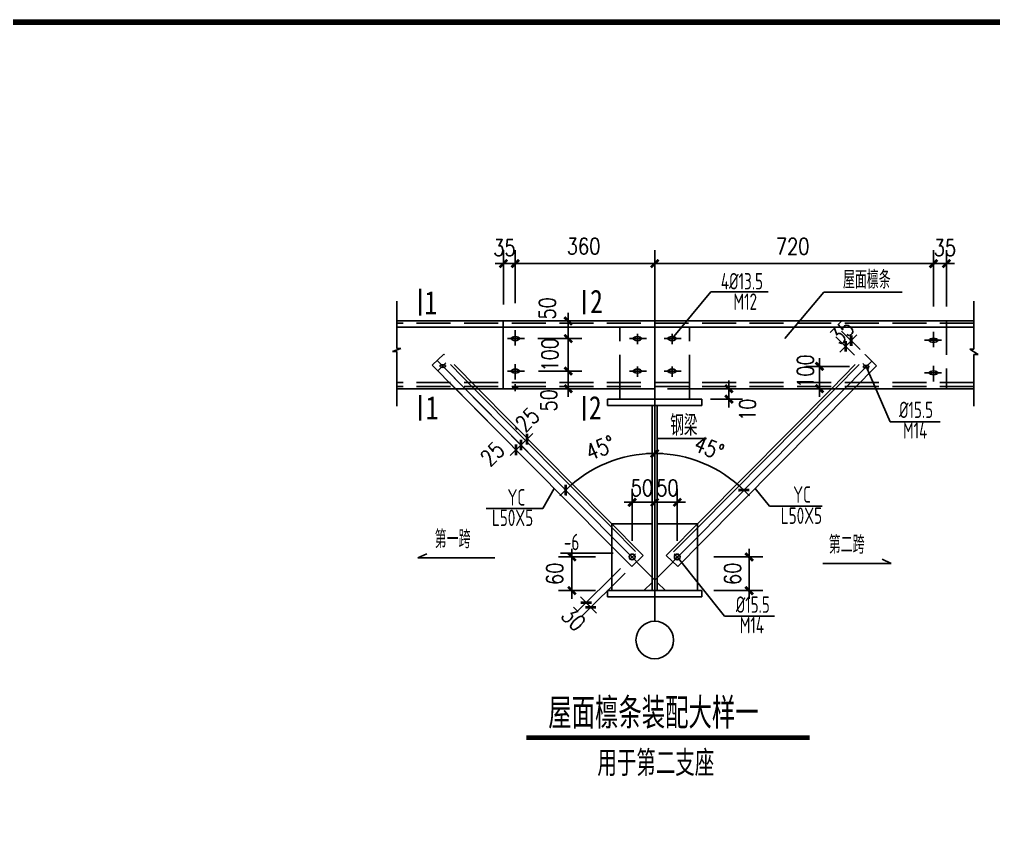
# Model space of a CAD drawing. Extents: x 2025205 to 2402328, y -557483 to 329036.
# Drawn here: x 2135452 to 2162324, y -392069 to -369908 of the extents above; entities that cross this region are included whole.
import ezdxf
from ezdxf.enums import TextEntityAlignment as Align

# ---------------------------------------------------------------- set-up
doc = ezdxf.new("R2010")
doc.units = 0
doc.header["$LTSCALE"] = 1500
doc.header["$MEASUREMENT"] = 0
doc.linetypes.add('DASH', pattern=[0.35, 0.25, -0.1])
doc.linetypes.add('DOTE', pattern=[2.42, 2, -0.2, 0.02, -0.2])
for name, color, linetype in [('10', 7, 'Continuous'), ('11', 3, 'Continuous'), ('DOTE', 252, 'DOTE'), ('PUB_DIM', 3, 'Continuous'), ('PUB_TEXT', 7, 'Continuous'), ('PUB_TITLE', 4, 'Continuous'), ('TK', 140, 'Continuous'), ('文字', 7, 'Continuous'), ('板', 4, 'Continuous')]:
    doc.layers.add(name, color=color, linetype=linetype)
doc.layers.add('轮廓线', color=3, linetype='Continuous', lineweight=9)
doc.styles.add('-宋体', font='', dxfattribs={"width": 0.8})
doc.styles.add('DIM_FONT', font='SIMPLEX.shx', dxfattribs={"width": 0.8})
doc.styles.add('ROMANC', font='romanc.shx', dxfattribs={"width": 0.8, "bigfont": 'hztxt.shx'})
doc.styles.get("Standard").update_dxf_attribs({"font": 'TSSDENG', "width": 0.7, "bigfont": 'TSSDCHN'})
doc.styles.add('TSSD_REIN', font='TSSDENG', dxfattribs={"width": 0.8, "bigfont": 'TSSDCHN'})
doc.styles.get('-宋体').set_extended_font_data('SimSun')
doc.dimstyles.new('DIMN150', dxfattribs={"dimscale": 1.5, "dimtxt": 300, "dimasz": 1, "dimexe": 250, "dimexo": 300, "dimgap": 150, "dimtad": 1, "dimdec": 0, "dimzin": 0, "dimdsep": 46, "dimtxsty": 'DIM_FONT', "dimblk": '_DIMX', "dimblk1": '_DIMX', "dimblk2": '_DIMX', "dimcen": 2.5, "dimclrt": 7, "dimadec": 0, "dimazin": 0, "dimtfac": 1, "dimtdec": 0, "dimtix": 1, "dimtmove": 2, "dimatfit": 3, "dimldrblk": '_DIMX', "dimfxl": 1, "dimtolj": 1, "dimtzin": 0, "dimarcsym": 0})

# ---------------------------------------------------------------- blocks, each defined once
blk = doc.blocks.new('_DIMX')
blk.add_line((-150, 0), (150, 0))
at = {"const_width": 50}
blk.add_lwpolyline([(-70, -70), (70, 70)], dxfattribs=at)
blk = doc.blocks.new('*D189')
at = {"layer": 'Defpoints', "color": 0, "transparency": 16777216}
for p in [(2148801, -376645), (2148801, -378228), (2149131, -378190)]:
    blk.add_point(p, dxfattribs=at)
at = {"layer": 'PUB_DIM', "color": 0, "lineweight": -2, "transparency": 16777216}
for p, q in [((2148801, -377778), (2148801, -376270)), ((2149131, -377740), (2149131, -376270)), ((2148799, -376645), (2148798, -376645)), ((2149131, -376645), (2148801, -376645)), ((2149133, -376645), (2149134, -376645))]:
    blk.add_line(p, q, dxfattribs=at)
at = {"layer": 'PUB_DIM', "color": 0, "lineweight": -2, "transparency": 16777216, "xscale": 1.5, "yscale": 1.5, "zscale": 1.5}
blk.add_blockref('_DIMX', (2148801, -376645), dxfattribs=at)
at = {"layer": 'PUB_DIM', "color": 0, "lineweight": -2, "transparency": 16777216, "xscale": 1.5, "yscale": 1.5, "zscale": 1.5, "rotation": 180}
blk.add_blockref('_DIMX', (2149131, -376645), dxfattribs=at)
at = {"layer": 'PUB_DIM', "color": 7, "transparency": 16777216, "insert": (2148832, -376209), "char_height": 450, "attachment_point": 5, "style": 'DIM_FONT'}
blk.add_mtext('\\A1;35', dxfattribs=at)
blk = doc.blocks.new('*D190')
at = {"layer": 'Defpoints', "color": 0, "transparency": 16777216}
for p in [(2161023, -376645), (2160669, -378238), (2161023, -378276)]:
    blk.add_point(p, dxfattribs=at)
at = {"layer": 'PUB_DIM', "color": 0, "lineweight": -2, "transparency": 16777216}
for p, q in [((2160669, -377788), (2160669, -376270)), ((2161023, -377826), (2161023, -376270)), ((2160668, -376645), (2160666, -376645)), ((2160669, -376645), (2161023, -376645)), ((2161024, -376645), (2161026, -376645))]:
    blk.add_line(p, q, dxfattribs=at)
at = {"layer": 'PUB_DIM', "color": 0, "lineweight": -2, "transparency": 16777216, "xscale": 1.5, "yscale": 1.5, "zscale": 1.5}
blk.add_blockref('_DIMX', (2160669, -376645), dxfattribs=at)
at = {"layer": 'PUB_DIM', "color": 0, "lineweight": -2, "transparency": 16777216, "xscale": 1.5, "yscale": 1.5, "zscale": 1.5, "rotation": 180}
blk.add_blockref('_DIMX', (2161023, -376645), dxfattribs=at)
at = {"layer": 'PUB_DIM', "color": 7, "transparency": 16777216, "insert": (2160984, -376209), "char_height": 450, "attachment_point": 5, "style": 'DIM_FONT'}
blk.add_mtext('\\A1;35', dxfattribs=at)
blk = doc.blocks.new('*D191')
at = {"layer": 'Defpoints', "color": 0, "transparency": 16777216}
for p in [(2149338, -378228), (2149300, -378714), (2150591, -378714)]:
    blk.add_point(p, dxfattribs=at)
at = {"layer": 'PUB_DIM', "color": 0, "lineweight": -2, "transparency": 16777216}
for p, q in [((2149788, -378228), (2150966, -378228)), ((2150591, -378229), (2150591, -378712)), ((2149750, -378714), (2150966, -378714))]:
    blk.add_line(p, q, dxfattribs=at)
at = {"layer": 'PUB_DIM', "color": 0, "lineweight": -2, "transparency": 16777216, "xscale": 1.5, "yscale": 1.5, "zscale": 1.5}
for p, rotation in [((2150591, -378228), 90), ((2150591, -378714), 270)]:
    blk.add_blockref('_DIMX', p, dxfattribs=dict(at, rotation=rotation))
at = {"layer": 'PUB_DIM', "color": 7, "transparency": 16777216, "insert": (2150017, -377880), "char_height": 450, "attachment_point": 5, "rotation": 90, "style": 'DIM_FONT'}
blk.add_mtext('\\A1;50', dxfattribs=at)
blk = doc.blocks.new('*D192')
at = {"layer": 'Defpoints', "color": 0, "transparency": 16777216}
for p in [(2154064, -380098), (2154064, -380387), (2155026, -380387)]:
    blk.add_point(p, dxfattribs=at)
at = {"layer": 'PUB_DIM', "color": 0, "lineweight": -2, "transparency": 16777216}
for p, q in [((2154514, -380098), (2155401, -380098)), ((2155026, -380096), (2155026, -380095)), ((2155026, -380098), (2155026, -380387)), ((2154514, -380387), (2155401, -380387)), ((2155026, -380389), (2155026, -380390))]:
    blk.add_line(p, q, dxfattribs=at)
at = {"layer": 'PUB_DIM', "color": 0, "lineweight": -2, "transparency": 16777216, "xscale": 1.5, "yscale": 1.5, "zscale": 1.5}
for p, rotation in [((2155026, -380098), 270), ((2155026, -380387), 90)]:
    blk.add_blockref('_DIMX', p, dxfattribs=dict(at, rotation=rotation))
at = {"layer": 'PUB_DIM', "color": 7, "transparency": 16777216, "insert": (2155537, -380680), "char_height": 450, "attachment_point": 5, "rotation": 90, "style": 'DIM_FONT'}
blk.add_mtext('\\A1;10', dxfattribs=at)
blk = doc.blocks.new('*D193')
at = {"layer": 'Defpoints', "color": 0, "transparency": 16777216}
for p in [(2147130, -379474), (2149451, -381489), (2149451, -381489)]:
    blk.add_point(p, dxfattribs=at)
at = {"layer": 'PUB_DIM', "color": 0, "lineweight": -2, "transparency": 16777216}
for p, q in [((2147446, -379793), (2149551, -381918)), ((2149134, -381169), (2149187, -381223)), ((2149287, -381652), (2149451, -381489)), ((2149452, -381488), (2149453, -381487)), ((2149286, -381653), (2149285, -381654))]:
    blk.add_line(p, q, dxfattribs=at)
at = {"layer": 'PUB_DIM', "color": 0, "lineweight": -2, "transparency": 16777216, "xscale": 1.5, "yscale": 1.5, "zscale": 1.5}
for p, rotation in [((2149451, -381489), 224.723811660847), ((2149287, -381652), 44.72381166084696)]:
    blk.add_blockref('_DIMX', p, dxfattribs=dict(at, rotation=rotation))
at = {"layer": 'PUB_DIM', "color": 7, "transparency": 16777216, "insert": (2149464, -380952), "char_height": 450, "attachment_point": 5, "rotation": 44.7238, "style": 'DIM_FONT'}
blk.add_mtext('\\A1;25', dxfattribs=at)
blk = doc.blocks.new('*D194')
at = {"layer": 'Defpoints', "color": 0, "transparency": 16777216}
for p in [(2146995, -379607), (2147130, -379474), (2149287, -381652)]:
    blk.add_point(p, dxfattribs=at)
at = {"layer": 'PUB_DIM', "color": 0, "lineweight": -2, "transparency": 16777216}
for p, q in [((2147312, -379927), (2149416, -382051)), ((2147446, -379793), (2149551, -381918)), ((2149151, -381786), (2149150, -381787)), ((2149152, -381785), (2149287, -381652)), ((2149288, -381650), (2149289, -381649))]:
    blk.add_line(p, q, dxfattribs=at)
at = {"layer": 'PUB_DIM', "color": 0, "lineweight": -2, "transparency": 16777216, "xscale": 1.5, "yscale": 1.5, "zscale": 1.5}
for p, rotation in [((2149152, -381785), 44.72381172504929), ((2149287, -381652), 224.7238117250493)]:
    blk.add_blockref('_DIMX', p, dxfattribs=dict(at, rotation=rotation))
at = {"layer": 'PUB_DIM', "color": 7, "transparency": 16777216, "insert": (2148497, -381896), "char_height": 450, "attachment_point": 5, "rotation": 44.7238, "style": 'DIM_FONT'}
blk.add_mtext('\\A1;25', dxfattribs=at)
blk = doc.blocks.new('*D195')
at = {"layer": 'Defpoints', "color": 0, "transparency": 16777216}
for p in [(2150591, -378714), (2150591, -378714), (2149319, -379612)]:
    blk.add_point(p, dxfattribs=at)
at = {"layer": 'PUB_DIM', "color": 0, "lineweight": -2, "transparency": 16777216}
for p, q in [((2150141, -378714), (2150216, -378714)), ((2150591, -379610), (2150591, -378715)), ((2149769, -379612), (2150966, -379612))]:
    blk.add_line(p, q, dxfattribs=at)
at = {"layer": 'PUB_DIM', "color": 0, "lineweight": -2, "transparency": 16777216, "xscale": 1.5, "yscale": 1.5, "zscale": 1.5}
for p, rotation in [((2150591, -378714), 90), ((2150591, -379612), 270)]:
    blk.add_blockref('_DIMX', p, dxfattribs=dict(at, rotation=rotation))
at = {"layer": 'PUB_DIM', "color": 7, "transparency": 16777216, "insert": (2150084, -379163), "char_height": 450, "attachment_point": 5, "rotation": 90, "style": 'DIM_FONT'}
blk.add_mtext('\\A1;100', dxfattribs=at)
blk = doc.blocks.new('*D196')
at = {"layer": 'Defpoints', "color": 0, "transparency": 16777216}
for p in [(2149319, -379612), (2150591, -379612), (2149319, -380098)]:
    blk.add_point(p, dxfattribs=at)
at = {"layer": 'PUB_DIM', "color": 0, "lineweight": -2, "transparency": 16777216}
for p, q in [((2149769, -379612), (2150966, -379612)), ((2150591, -380096), (2150591, -379613)), ((2149769, -380098), (2150966, -380098))]:
    blk.add_line(p, q, dxfattribs=at)
at = {"layer": 'PUB_DIM', "color": 0, "lineweight": -2, "transparency": 16777216, "xscale": 1.5, "yscale": 1.5, "zscale": 1.5}
for p, rotation in [((2150591, -379612), 90), ((2150591, -380098), 270)]:
    blk.add_blockref('_DIMX', p, dxfattribs=dict(at, rotation=rotation))
at = {"layer": 'PUB_DIM', "color": 7, "transparency": 16777216, "insert": (2150056, -380418), "char_height": 450, "attachment_point": 5, "rotation": 90, "style": 'DIM_FONT'}
blk.add_mtext('\\A1;50', dxfattribs=at)
blk = doc.blocks.new('*D219')
at = {"layer": 'Defpoints', "color": 0, "transparency": 16777216}
for p in [(2152355, -384741), (2152483, -384870), (2151212, -386129)]:
    blk.add_point(p, dxfattribs=at)
at = {"layer": 'PUB_DIM', "color": 0, "lineweight": -2, "transparency": 16777216}
for p, q in [((2152036, -385058), (2150818, -386264)), ((2152163, -385187), (2150946, -386393)), ((2151083, -385999), (2151082, -385998)), ((2151085, -386000), (2151212, -386129)), ((2151213, -386130), (2151214, -386131))]:
    blk.add_line(p, q, dxfattribs=at)
at = {"layer": 'PUB_DIM', "color": 0, "lineweight": -2, "transparency": 16777216, "xscale": 1.5, "yscale": 1.5, "zscale": 1.5}
for p, rotation in [((2151085, -386000), 314.723811725459), ((2151212, -386129), 134.723811725459)]:
    blk.add_blockref('_DIMX', p, dxfattribs=dict(at, rotation=rotation))
at = {"layer": 'PUB_DIM', "color": 7, "transparency": 16777216, "insert": (2150736, -386452), "char_height": 450, "attachment_point": 5, "rotation": 314.7238, "style": 'DIM_FONT'}
blk.add_mtext('\\A1;30', dxfattribs=at)
blk = doc.blocks.new('*D220')
at = {"layer": 'Defpoints', "color": 0, "transparency": 16777216}
for p in [(2152977, -383233), (2152355, -384741), (2152977, -384741)]:
    blk.add_point(p, dxfattribs=at)
at = {"layer": 'PUB_DIM', "color": 0, "lineweight": -2, "transparency": 16777216}
for p, q in [((2152355, -384291), (2152355, -382858)), ((2152977, -384291), (2152977, -382858)), ((2152357, -383233), (2152976, -383233))]:
    blk.add_line(p, q, dxfattribs=at)
at = {"layer": 'PUB_DIM', "color": 0, "lineweight": -2, "transparency": 16777216, "xscale": 1.5, "yscale": 1.5, "zscale": 1.5, "rotation": 180}
blk.add_blockref('_DIMX', (2152355, -383233), dxfattribs=at)
at = {"layer": 'PUB_DIM', "color": 0, "lineweight": -2, "transparency": 16777216, "xscale": 1.5, "yscale": 1.5, "zscale": 1.5}
blk.add_blockref('_DIMX', (2152977, -383233), dxfattribs=at)
at = {"layer": 'PUB_DIM', "color": 7, "transparency": 16777216, "insert": (2152626, -382835), "char_height": 450, "attachment_point": 5, "style": 'DIM_FONT'}
blk.add_mtext('\\A1;50', dxfattribs=at)
blk = doc.blocks.new('*D221')
at = {"layer": 'Defpoints', "color": 0, "transparency": 16777216}
for p in [(2153600, -383233), (2152977, -384741), (2153600, -384741)]:
    blk.add_point(p, dxfattribs=at)
at = {"layer": 'PUB_DIM', "color": 0, "lineweight": -2, "transparency": 16777216}
for p, q in [((2152977, -384291), (2152977, -382858)), ((2153600, -384291), (2153600, -382858)), ((2152979, -383233), (2153598, -383233))]:
    blk.add_line(p, q, dxfattribs=at)
at = {"layer": 'PUB_DIM', "color": 0, "lineweight": -2, "transparency": 16777216, "xscale": 1.5, "yscale": 1.5, "zscale": 1.5, "rotation": 180}
blk.add_blockref('_DIMX', (2152977, -383233), dxfattribs=at)
at = {"layer": 'PUB_DIM', "color": 0, "lineweight": -2, "transparency": 16777216, "xscale": 1.5, "yscale": 1.5, "zscale": 1.5}
blk.add_blockref('_DIMX', (2153600, -383233), dxfattribs=at)
at = {"layer": 'PUB_DIM', "color": 7, "transparency": 16777216, "insert": (2153327, -382835), "char_height": 450, "attachment_point": 5, "style": 'DIM_FONT'}
blk.add_mtext('\\A1;50', dxfattribs=at)
blk = doc.blocks.new('*D197')
at = {"layer": 'Defpoints', "color": 0, "transparency": 16777216}
for p in [(2150694, -384741), (2151795, -384741), (2151795, -385670)]:
    blk.add_point(p, dxfattribs=at)
at = {"layer": 'PUB_DIM', "color": 0, "lineweight": -2, "transparency": 16777216}
for p, q in [((2151345, -384741), (2150319, -384741)), ((2150694, -385669), (2150694, -384743)), ((2151345, -385670), (2150319, -385670))]:
    blk.add_line(p, q, dxfattribs=at)
at = {"layer": 'PUB_DIM', "color": 0, "lineweight": -2, "transparency": 16777216, "xscale": 1.5, "yscale": 1.5, "zscale": 1.5}
for p, rotation in [((2150694, -384741), 90), ((2150694, -385670), 270)]:
    blk.add_blockref('_DIMX', p, dxfattribs=dict(at, rotation=rotation))
at = {"layer": 'PUB_DIM', "color": 7, "transparency": 16777216, "insert": (2150219, -385206), "char_height": 450, "attachment_point": 5, "rotation": 90, "style": 'DIM_FONT'}
blk.add_mtext('\\A1;60', dxfattribs=at)
blk = doc.blocks.new('*D198')
at = {"layer": 'Defpoints', "color": 0, "transparency": 16777216}
for p in [(2154160, -384741), (2155584, -384741), (2154160, -385670)]:
    blk.add_point(p, dxfattribs=at)
at = {"layer": 'PUB_DIM', "color": 0, "lineweight": -2, "transparency": 16777216}
for p, q in [((2154610, -384741), (2155959, -384741)), ((2155584, -385669), (2155584, -384743)), ((2154610, -385670), (2155959, -385670))]:
    blk.add_line(p, q, dxfattribs=at)
at = {"layer": 'PUB_DIM', "color": 0, "lineweight": -2, "transparency": 16777216, "xscale": 1.5, "yscale": 1.5, "zscale": 1.5}
for p, rotation in [((2155584, -384741), 90), ((2155584, -385670), 270)]:
    blk.add_blockref('_DIMX', p, dxfattribs=dict(at, rotation=rotation))
at = {"layer": 'PUB_DIM', "color": 7, "transparency": 16777216, "insert": (2155125, -385206), "char_height": 450, "attachment_point": 5, "rotation": 90, "style": 'DIM_FONT'}
blk.add_mtext('\\A1;60', dxfattribs=at)
blk = doc.blocks.new('*D222')
at = {"layer": 'Defpoints', "color": 0, "transparency": 16777216}
for p in [(2158397, -378773), (2158964, -379334), (2158810, -379489)]:
    blk.add_point(p, dxfattribs=at)
at = {"layer": 'PUB_DIM', "color": 0, "lineweight": -2, "transparency": 16777216}
for p, q in [((2158644, -379017), (2158130, -378509)), ((2158491, -379172), (2157977, -378663)), ((2158244, -378927), (2158397, -378773)), ((2158398, -378772), (2158399, -378770)), ((2158243, -378928), (2158241, -378929))]:
    blk.add_line(p, q, dxfattribs=at)
at = {"layer": 'PUB_DIM', "color": 0, "lineweight": -2, "transparency": 16777216, "xscale": 1.5, "yscale": 1.5, "zscale": 1.5}
for p, rotation in [((2158397, -378773), 225.276188274587), ((2158244, -378927), 45.27618827458701)]:
    blk.add_blockref('_DIMX', p, dxfattribs=dict(at, rotation=rotation))
at = {"layer": 'PUB_DIM', "color": 7, "transparency": 16777216, "insert": (2158144, -378539), "char_height": 450, "attachment_point": 5, "rotation": 45.2762, "style": 'DIM_FONT'}
blk.add_mtext('\\A1;35', dxfattribs=at)
blk = doc.blocks.new('轴线号A')
at = {"layer": 'PUB_DIM'}
blk.add_circle((0, -400), 400, dxfattribs=at)
at = {"layer": 'PUB_TEXT', "style": 'ROMANC', "width": 0.888889}
blk.add_attdef('A', text='', height=450, dxfattribs=at).set_placement((-178, -618), (184, -618), align=Align.FIT)
blk = doc.blocks.new('*D199')
at = {"layer": 'Defpoints', "color": 0, "transparency": 16777216}
for p in [(2152977, -377535), (2146976, -379319), (2152079, -382002), (2152977, -385378), (2152977, -386515)]:
    blk.add_point(p, dxfattribs=at)
at = {"layer": 'PUB_DIM', "color": 0, "lineweight": -2, "transparency": 16777216}
blk.add_arc((2152977, -385378), 3493, 90.0246, 134.6992, dxfattribs=at)
at = {"layer": 'PUB_DIM', "color": 0, "lineweight": -2, "transparency": 16777216, "xscale": 1.5, "yscale": 1.5, "zscale": 1.5}
for p, rotation in [((2152977, -381885), 0.01230071738958854), ((2150519, -382896), 224.7115110076119)]:
    blk.add_blockref('_DIMX', p, dxfattribs=dict(at, rotation=rotation))
at = {"layer": 'PUB_DIM', "color": 7, "transparency": 16777216, "insert": (2151477, -381731), "char_height": 450, "attachment_point": 5, "rotation": 22.3619, "style": 'DIM_FONT'}
blk.add_mtext('\\A1;45°', dxfattribs=at)
blk = doc.blocks.new('*D200')
at = {"layer": 'Defpoints', "color": 0, "transparency": 16777216}
for p in [(2158802, -379480), (2157523, -380098), (2158426, -380098)]:
    blk.add_point(p, dxfattribs=at)
at = {"layer": 'PUB_DIM', "color": 0, "lineweight": -2, "transparency": 16777216}
for p, q in [((2158352, -379480), (2157148, -379480)), ((2157523, -379482), (2157523, -380096)), ((2157976, -380098), (2157148, -380098))]:
    blk.add_line(p, q, dxfattribs=at)
at = {"layer": 'PUB_DIM', "color": 0, "lineweight": -2, "transparency": 16777216, "xscale": 1.5, "yscale": 1.5, "zscale": 1.5}
for p, rotation in [((2157523, -379480), 90), ((2157523, -380098), 270)]:
    blk.add_blockref('_DIMX', p, dxfattribs=dict(at, rotation=rotation))
at = {"layer": 'PUB_DIM', "color": 7, "transparency": 16777216, "insert": (2157134, -379612), "char_height": 450, "attachment_point": 5, "rotation": 90, "style": 'DIM_FONT'}
blk.add_mtext('\\A1;100', dxfattribs=at)
blk = doc.blocks.new('*D201')
at = {"layer": 'Defpoints', "color": 0, "transparency": 16777216}
for p in [(2152977, -377535), (2158964, -379334), (2154714, -382347), (2152977, -385378), (2152977, -386515)]:
    blk.add_point(p, dxfattribs=at)
at = {"layer": 'PUB_DIM', "color": 0, "lineweight": -2, "transparency": 16777216}
blk.add_arc((2152977, -385378), 3493, 45.3008, 89.9754, dxfattribs=at)
at = {"layer": 'PUB_DIM', "color": 0, "lineweight": -2, "transparency": 16777216, "xscale": 1.5, "yscale": 1.5, "zscale": 1.5}
for p, rotation in [((2152977, -381885), 179.9876992826115), ((2155436, -382896), 315.2884889923912)]:
    blk.add_blockref('_DIMX', p, dxfattribs=dict(at, rotation=rotation))
at = {"layer": 'PUB_DIM', "color": 7, "transparency": 16777216, "insert": (2154478, -381731), "char_height": 450, "attachment_point": 5, "rotation": 337.6381, "style": 'DIM_FONT'}
blk.add_mtext('\\A1;45°', dxfattribs=at)
blk = doc.blocks.new('*D202')
at = {"layer": 'Defpoints', "color": 0, "transparency": 16777216}
for p in [(2160669, -376645), (2152977, -378190), (2160669, -378276)]:
    blk.add_point(p, dxfattribs=at)
at = {"layer": 'PUB_DIM', "color": 0, "lineweight": -2, "transparency": 16777216}
for p, q in [((2152977, -377740), (2152977, -376270)), ((2160669, -377826), (2160669, -376270)), ((2152979, -376645), (2160668, -376645))]:
    blk.add_line(p, q, dxfattribs=at)
at = {"layer": 'PUB_DIM', "color": 0, "lineweight": -2, "transparency": 16777216, "xscale": 1.5, "yscale": 1.5, "zscale": 1.5, "rotation": 180}
blk.add_blockref('_DIMX', (2152977, -376645), dxfattribs=at)
at = {"layer": 'PUB_DIM', "color": 0, "lineweight": -2, "transparency": 16777216, "xscale": 1.5, "yscale": 1.5, "zscale": 1.5}
blk.add_blockref('_DIMX', (2160669, -376645), dxfattribs=at)
at = {"layer": 'PUB_DIM', "color": 7, "transparency": 16777216, "insert": (2156783, -376169), "char_height": 450, "attachment_point": 5, "style": 'DIM_FONT'}
blk.add_mtext('\\A1;720', dxfattribs=at)
blk = doc.blocks.new('*D203')
at = {"layer": 'Defpoints', "color": 0, "transparency": 16777216}
for p in [(2152977, -376645), (2149131, -378190), (2152977, -378228)]:
    blk.add_point(p, dxfattribs=at)
at = {"layer": 'PUB_DIM', "color": 0, "lineweight": -2, "transparency": 16777216}
for p, q in [((2149131, -377740), (2149131, -376270)), ((2152977, -377778), (2152977, -376270)), ((2149133, -376645), (2152976, -376645))]:
    blk.add_line(p, q, dxfattribs=at)
at = {"layer": 'PUB_DIM', "color": 0, "lineweight": -2, "transparency": 16777216, "xscale": 1.5, "yscale": 1.5, "zscale": 1.5, "rotation": 180}
blk.add_blockref('_DIMX', (2149131, -376645), dxfattribs=at)
at = {"layer": 'PUB_DIM', "color": 0, "lineweight": -2, "transparency": 16777216, "xscale": 1.5, "yscale": 1.5, "zscale": 1.5}
blk.add_blockref('_DIMX', (2152977, -376645), dxfattribs=at)
at = {"layer": 'PUB_DIM', "color": 7, "transparency": 16777216, "insert": (2151015, -376164), "char_height": 450, "attachment_point": 5, "style": 'DIM_FONT'}
blk.add_mtext('\\A1;360', dxfattribs=at)

msp = doc.modelspace()

# ---------------------------------------------------------------- hatches: boundary and pattern name
at = {"layer": '板', "lineweight": -3}
h = msp.add_hatch(color=256, dxfattribs=at)
h.paths.add_polyline_path([(2149131.5, -380032.5), (2149066.7, -380032.5), (2149066.7, -380097.7), (2149131.5, -380097.7)])
h.paths.add_polyline_path([(2149196.2, -380032.5), (2149131.5, -380032.5), (2149131.5, -380097.7), (2149196.2, -380097.7)])

# ---------------------------------------------------------------- linework, layer by layer
at = {"color": 3}
for p, q in [((2146437.6, -384769.2, -0.9), (2146687, -384649.7, -0.9)), ((2148570.1, -384769.2, -0.9), (2146437.6, -384769.2, -0.9)), ((2159501.5, -384921, -0.9), (2159252.2, -384801.6, -0.9)), ((2157617.9, -384921, -0.9), (2159501.5, -384921, -0.9))]:
    msp.add_line(p, q, dxfattribs=at)
at = {"layer": '11', "color": 7}
for points, const_width in [([(2149432.8, -389725.5), (2157250.9, -389725.5)], 129.5), ([(2149432.8, -389919.7), (2157250.9, -389919.7)], 0.647)]:
    msp.add_lwpolyline(points, dxfattribs=dict(at, const_width=const_width))
at = {"layer": 'DOTE', "linetype": 'DOTE', "ltscale": 20}
for p, q in [((2152977.5, -377534.8), (2152977.5, -386515.1)), ((2152977.5, -385378), (2146976.5, -379318.9)), ((2152977.5, -385378), (2158963.5, -379333.9))]:
    msp.add_line(p, q, dxfattribs=at)
at = {"layer": 'PUB_DIM', "const_width": 65.7}
for points in [[(2146506.4, -377339.9), (2146506.4, -378081.9)], [(2151028.6, -377369.7), (2151028.6, -378044.8)], [(2146506.4, -380274.4), (2146506.4, -380979.4)], [(2151028.6, -380296.9), (2151028.6, -380979.4)]]:
    msp.add_lwpolyline(points, dxfattribs=at)
at = {"layer": 'PUB_TITLE', "linetype": 'ByBlock', "const_width": 150}
msp.add_lwpolyline([(2070377.2, -429982.7), (2176577.2, -429982.7), (2176577.2, -369982.7), (2070377.2, -369982.7)], close=True, dxfattribs=at)
at = {"layer": 'TK', "lineweight": -3, "ltscale": 3}
for p, q in [((2154528.5, -377425.6), (2153456, -378712.3)), ((2154528.5, -377425.6), (2156104.8, -377425.6)), ((2157642.6, -377429.6), (2156570.1, -378716.3)), ((2157642.6, -377429.6), (2159799.4, -377429.6)), ((2145858.8, -377684.5), (2145858.8, -378984.4)), ((2161784.1, -377684.5), (2161784.1, -379007.8)), ((2149131.5, -378903.4), (2149131.5, -378478.1)), ((2152498.3, -378587.2), (2152498.3, -378870.8)), ((2153456.6, -378587.2), (2153456.6, -378870.8)), ((2160669.4, -378951.5), (2160669.4, -378526.2)), ((2149131.5, -378713.7), (2148915.8, -378713.7)), ((2149131.5, -378713.7), (2149384.3, -378713.7)), ((2152498.3, -378713.7), (2152282.6, -378713.7)), ((2152498.3, -378713.7), (2152751.2, -378713.7)), ((2153456.6, -378713.7), (2153240.9, -378713.7)), ((2153456.6, -378713.7), (2153709.5, -378713.7)), ((2160669.4, -378761.8), (2160416.6, -378761.8)), ((2160669.4, -378761.8), (2160885.1, -378761.8)), ((2145972.6, -378984.4), (2145744.9, -379074.5)), ((2145744.9, -379074.5), (2145858.8, -379074.5)), ((2145972.6, -378984.4), (2145858.8, -378984.4)), ((2145858.8, -379074.5), (2145858.8, -380578.4)), ((2161670.3, -379007.8), (2161898, -379150)), ((2161670.3, -379007.8), (2161784.1, -379007.8)), ((2161898, -379150), (2161784.1, -379150)), ((2161784.1, -379150), (2161784.1, -380578.4)), ((2146995, -379606.9), (2147217.2, -379386.9)), ((2147129.7, -379473.5), (2147065.9, -379409.1)), ((2149131.5, -379421.8), (2149131.5, -379847.1)), ((2158881.5, -379559.1), (2158722.8, -379401.9)), ((2158810.3, -379488.6), (2158874.1, -379424.2)), ((2147129.7, -379473.5), (2147193.5, -379538)), ((2149131.5, -379611.5), (2148915.8, -379611.5)), ((2149131.5, -379611.5), (2149384.3, -379611.5)), ((2152498.3, -379611.5), (2152282.6, -379611.5)), ((2152498.3, -379611.5), (2152751.2, -379611.5)), ((2153456.6, -379611.5), (2153240.9, -379611.5)), ((2153456.6, -379485.1), (2153456.6, -379768.6)), ((2153456.6, -379611.5), (2153709.5, -379611.5)), ((2158810.3, -379488.6), (2158746.5, -379553)), ((2158810.3, -379488.6), (2159477, -381007.1)), ((2160669.4, -379659.7), (2160416.6, -379659.7)), ((2160669.4, -379469.9), (2160669.4, -379895.3)), ((2160669.4, -379659.7), (2160885.1, -379659.7)), ((2159477, -381007.1), (2160854.7, -381007.1)), ((2153040.3, -381474.8), (2154401.7, -381474.8)), ((2149887, -383407), (2150206.6, -382849.6)), ((2156148.1, -383339.1), (2155748.3, -382849.6)), ((2148328.9, -383407), (2149887, -383407)), ((2157595.5, -383339.1), (2156148.1, -383339.1)), ((2151827, -384633.5), (2150379.3, -384633.5)), ((2152284.1, -384811.7), (2152442.8, -384654.5)), ((2152355.3, -384741.2), (2152291.5, -384676.8)), ((2152355.3, -384741.2), (2152419.1, -384805.7)), ((2153670.8, -384811.7), (2153512.1, -384654.5)), ((2153599.6, -384741.2), (2153535.8, -384805.7)), ((2153599.6, -384741.2), (2153663.4, -384676.8)), ((2153599.6, -384741.2), (2154898.6, -386371.6)), ((2154898.6, -386371.6), (2156286.1, -386371.6))]:
    msp.add_line(p, q, dxfattribs=at)
at = {"layer": 'TK', "linetype": 'DASH', "lineweight": -3, "ltscale": 2.5}
for p, q in [((2161784.1, -378292.7), (2145858.8, -378292.7)), ((2161022.9, -378227.6), (2161022.9, -380097.7)), ((2152019.1, -380097.7), (2152019.1, -378409.7)), ((2153935.8, -380097.7), (2153935.8, -378409.7)), ((2147156.5, -379140.5), (2146841.8, -379452.2)), ((2148104.5, -380097.7), (2147156.5, -379140.5)), ((2157850.4, -380097.7), (2158783.5, -379155.6)), ((2158783.5, -379155.6), (2159098.2, -379467.3)), ((2148000.6, -380097.7), (2147104.1, -379192.5)), ((2157954.3, -380097.7), (2158835.9, -379207.5)), ((2147481, -380097.7), (2146841.8, -379452.2)), ((2158473.9, -380097.7), (2159098.2, -379467.3)), ((2161784.1, -379923.9), (2145861.6, -379923.9)), ((2161784.1, -380032.5), (2145861.6, -380032.5)), ((2147481, -380097.7), (2148104.5, -380097.7)), ((2152019.1, -380097.7), (2153935.8, -380097.7)), ((2157850.4, -380097.7), (2158473.9, -380097.7)), ((2151791.9, -383925.7), (2152606.2, -384747.9)), ((2154153, -383935.8), (2153348.7, -384747.9))]:
    msp.add_line(p, q, dxfattribs=at)
at = {"layer": 'TK', "lineweight": -3, "ltscale": 10}
msp.add_line((2152498.3, -379485.1), (2152498.3, -379768.6), dxfattribs=at)
at = {"layer": 'TK', "linetype": 'DASH', "lineweight": -3, "ltscale": 10}
for p, q in [((2151795.2, -384453.6), (2151795.2, -383824.1)), ((2154159.7, -384453.6), (2154159.7, -383824.1))]:
    msp.add_line(p, q, dxfattribs=at)
at = {"layer": 'TK', "lineweight": -3, "ltscale": 3}
for centre in [(2152355.3, -384741.2), (2153599.6, -384741.2)]:
    msp.add_circle(centre, 79.8, dxfattribs=at)
for centre, major_axis in [((2149131.5, -378713.7), (-116.8, 0)), ((2152498.3, -378713.7), (-116.8, 0)), ((2153456.6, -378713.7), (-116.8, 0)), ((2160669.4, -378761.8), (-116.8, 0)), ((2147129.7, -379473.5), (-77.8, 0)), ((2149131.5, -379611.5), (-116.8, 0)), ((2152498.3, -379611.5), (-116.8, 0)), ((2153456.6, -379611.5), (-116.8, 0)), ((2158810.3, -379488.6), (-77.8, 0)), ((2160669.4, -379659.7), (-116.8, 0))]:
    msp.add_ellipse(centre, major_axis=major_axis, ratio=0.4562067, dxfattribs=at)
at = {"layer": '板', "lineweight": -3, "ltscale": 2}
for p, q in [((2161784.1, -378227.6), (2145858.8, -378227.6)), ((2148800.5, -378227.6), (2148800.5, -380097.7)), ((2161784.1, -378401.3), (2145858.8, -378401.3)), ((2147481, -380097.7), (2145861.6, -380097.7)), ((2147481, -380097.7), (2151674.6, -384331.8)), ((2148000.6, -380097.7), (2151791.9, -383925.7)), ((2152019.1, -380097.7), (2148104.5, -380097.7)), ((2148104.5, -380097.7), (2151674.6, -383702.3)), ((2152019.1, -380387.4), (2152019.1, -380097.7)), ((2153935.8, -380387.4), (2153935.8, -380097.7)), ((2153935.8, -380097.7), (2157850.4, -380097.7)), ((2157954.3, -380097.7), (2154153, -383935.8)), ((2157850.4, -380097.7), (2154280.3, -383702.3)), ((2158473.9, -380097.7), (2154280.3, -384331.8)), ((2158473.9, -380097.7), (2161784.1, -380097.7)), ((2152977.5, -380387.4), (2151674.6, -380387.4)), ((2151674.6, -380561.2), (2151674.6, -380387.4)), ((2152977.5, -380387.4), (2154280.3, -380387.4)), ((2154280.3, -380561.2), (2154280.3, -380387.4)), ((2152977.5, -380561.2), (2151674.6, -380561.2)), ((2152907.6, -380561.2), (2152907.6, -385670.1)), ((2152977.5, -380561.2), (2154280.3, -380561.2)), ((2153047.3, -380561.2), (2153047.3, -385670.1)), ((2151674.6, -383702.3), (2152658.7, -384696)), ((2154280.3, -383702.3), (2153296.2, -384696)), ((2151795.2, -383824.1), (2152907.6, -383824.1)), ((2154159.7, -383824.1), (2153047.3, -383824.1)), ((2151674.6, -384331.8), (2152344, -385007.7)), ((2151795.2, -385670.1), (2151795.2, -384453.6)), ((2154280.3, -384331.8), (2153610.9, -385007.7)), ((2154159.7, -385670.1), (2154159.7, -384453.6)), ((2152344, -385007.7), (2152658.7, -384696)), ((2153610.9, -385007.7), (2153296.2, -384696)), ((2152907.6, -385444.4), (2152681.2, -385670.1)), ((2153047.3, -385444.4), (2153273.7, -385670.1)), ((2152977.5, -385670.1), (2151674.6, -385670.1)), ((2151674.6, -385843.8), (2151674.6, -385670.1)), ((2152977.5, -385843.8), (2151674.6, -385843.8)), ((2152977.5, -385670.1), (2154280.3, -385670.1)), ((2152977.5, -385843.8), (2154280.3, -385843.8)), ((2154280.3, -385843.8), (2154280.3, -385670.1))]:
    msp.add_line(p, q, dxfattribs=at)
at = {"layer": '板', "lineweight": -3}
for p, q in [((2149131.5, -380162.4), (2149131.5, -379967.8)), ((2149066.7, -380097.7), (2149066.7, -380032.5)), ((2149196.2, -380097.7), (2149196.2, -380032.5))]:
    msp.add_line(p, q, dxfattribs=at)
at = {"layer": '轮廓线'}
msp.add_line((2145858.8, -378020.5), (2145858.8, -377950.7), dxfattribs=at)

# ---------------------------------------------------------------- block references
at = {"layer": 'PUB_DIM', "xscale": 1.294911097618751, "yscale": 1.294911097618751, "zscale": 1.294911097618751}
msp.add_blockref('轴线号A', (2152977.5, -386515.1), dxfattribs=at)

# ---------------------------------------------------------------- texts
at = {"layer": '10', "style": '-宋体', "width": 0.8}
for s, p in [('1', (2146623.6, -378045.3)), ('2', (2151194.7, -378011.8)), ('1', (2146658.6, -380946.5)), ('2', (2151161.1, -380946.5))]:
    msp.add_text(s, height=647.5, dxfattribs=at).set_placement(p)
at = {"layer": '11', "color": 7, "width": 0.8}
for s, height, p in [('屋面檩条装配大样一', 848.57, (2150039.9, -389478.2)), ('用于第二支座', 707.14, (2151394, -390787.7))]:
    msp.add_text(s, height=height, dxfattribs=at).set_placement(p)
at = {"layer": '文字', "linetype": 'Continuous', "style": 'TSSD_REIN', "width": 0.7}
for s, height, p in [('4%%C13.5', 453.22, (2154801.6, -377357.6)), ('屋面檩条', 495, (2158170.9, -377335.1)), ('M12', 453.22, (2155147.2, -377922)), ('%%C15.5 ', 450.02, (2159719.1, -380906.2)), ('钢梁', 565.71, (2153405, -381389.5)), ('M14', 450.02, (2159827.8, -381473.4)), ('YC', 453.22, (2148916.4, -383322)), ('YC', 453.22, (2156798.6, -383243.8)), ('L50X5', 453.22, (2148486, -383886.8)), ('L50X5', 453.22, (2156455.4, -383827.7)), ('第一跨', 495, (2146908.1, -384497.3)), ('-6', 453.22, (2150472.2, -384555.2)), ('第二跨', 495, (2157779.8, -384649.2)), ('%%C15.5 ', 450.02, (2155214.9, -386281.1)), ('M14', 450.02, (2155323.6, -386848.3))]:
    msp.add_text(s, height=height, dxfattribs=at).set_placement(p)

# ---------------------------------------------------------------- dimensions: what is measured, and where the dimension line sits
at = {"layer": 'PUB_DIM'}
for base, p1, p2, text, picture, middle in [((2148800.5, -376644.7), (2149131.5, -378190.1), (2148800.5, -378227.6), '35', '*D189', (2148831.6, -376208.7)), ((2152977.5, -376644.7), (2149131.5, -378190.1), (2152977.5, -378227.6), '360', '*D203', (2151015, -376164)), ((2160669.4, -376644.7), (2152977.5, -378190.1), (2160669.4, -378275.7), '720', '*D202', (2156783.4, -376169)), ((2161022.9, -376644.7), (2160669.4, -378238.2), (2161022.9, -378275.7), '35', '*D190', (2160984.5, -376208.7))]:
    dim = msp.add_linear_dim(base=base, p1=p1, p2=p2, text=text, dimstyle='DIMN150', dxfattribs=at)
    dim.commit()
    dim.dimension.update_dxf_attribs({"geometry": picture, "text_midpoint": middle, "dimtype": 160})
for base, line2, picture, middle in [((2152078.7, -382002.1), ((2152977.5, -385378), (2146976.5, -379318.9)), '*D199', (2151477.1, -381731.1)), ((2154714.4, -382347), ((2152977.5, -385378), (2158963.5, -379333.9)), '*D201', (2154477.8, -381731.1))]:
    dim = msp.add_angular_dim_2l(base=base, line1=((2152977.5, -377534.8), (2152977.5, -386515.1)), line2=line2, text='45°', dimstyle='DIMN150', dxfattribs=at)
    dim.commit()
    dim.dimension.update_dxf_attribs({"geometry": picture, "text_midpoint": middle})
for base, p1, p2, angle, text, picture, middle, dimtype in [((2150591.2, -378713.7), (2149337.6, -378227.6), (2149300, -378713.7), 90, '50', '*D191', (2150017.2, -377880.5), 160), ((2158396.8, -378772.6), (2158810.3, -379488.6), (2158963.5, -379333.9), 45.27619, '35', '*D222', (2158143.5, -378539), 161), ((2150591.2, -378713.7), (2149319.5, -379611.5), (2150591.2, -378713.7), 90, '100', '*D195', (2150084.2, -379162.6), 160), ((2157522.8, -380097.7), (2158802.2, -379480.5), (2158426.2, -380097.7), 90, '100', '*D200', (2157134.3, -379612), 160), ((2150591.2, -379611.5), (2149319.5, -380097.7), (2149319.5, -379611.5), 90, '50', '*D196', (2150055.7, -380418.4), 160), ((2149286.7, -381651.5), (2146995, -379606.9), (2147129.7, -379473.5), 44.72381, '25', '*D194', (2148497, -381896.2), 161), ((2149450.7, -381489.1), (2147129.7, -379473.5), (2149450.7, -381489.1), 224.72381, '25', '*D193', (2149463.7, -380952.3), 160), ((2155026.1, -380387.4), (2154063.8, -380097.7), (2154063.8, -380387.4), 90, '10', '*D192', (2155536.9, -380679.9), 160), ((2152977.5, -383233.3), (2152355.3, -384741.2), (2152977.5, -384741.2), 180, '50', '*D220', (2152626.2, -382835.3), 160), ((2153599.6, -383233.3), (2152977.5, -384741.2), (2153599.6, -384741.2), 180, '50', '*D221', (2153327.4, -382835.2), 160), ((2150694.2, -384741.2), (2151795.2, -385670.1), (2151795.2, -384741.2), 90, '60', '*D197', (2150218.6, -385205.7), 160), ((2155583.8, -384741.2), (2154159.7, -385670.1), (2154159.7, -384741.2), 90, '60', '*D198', (2155125.5, -385205.7), 160), ((2151212.2, -386128.6), (2152355.3, -384741.2), (2152482.9, -384870.1), 314.72381, '30', '*D219', (2150736.3, -386452.1), 161)]:
    dim = msp.add_linear_dim(base=base, p1=p1, p2=p2, angle=angle, text=text, dimstyle='DIMN150', dxfattribs=at)
    dim.commit()
    dim.dimension.update_dxf_attribs({"geometry": picture, "text_midpoint": middle, "dimtype": dimtype})

doc.saveas('drawing.dxf')
